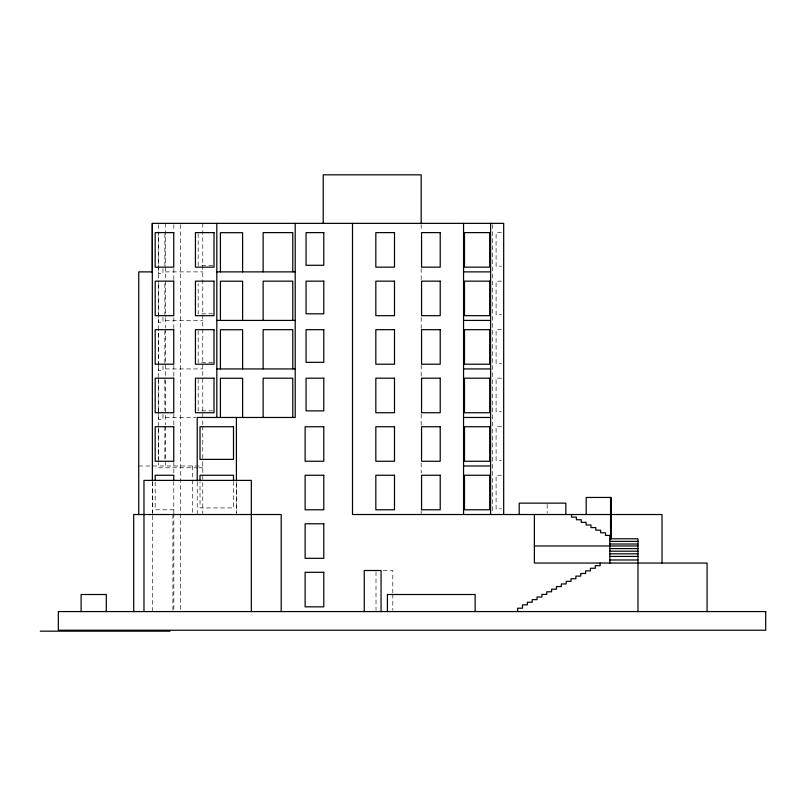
<?xml version="1.0" encoding="UTF-8"?>
<svg xmlns="http://www.w3.org/2000/svg" width="806" height="806" viewBox="0 0 806 806"><rect width="100%" height="100%" fill="white"/><g stroke="black" fill="none" stroke-linecap="round" stroke-linejoin="round"><path stroke-width="0.6" stroke-dasharray="4.03 3.02" d="M501.513 232.622L496.093 232.622L496.093 266.222L501.513 266.222M212.794 265.285L198.155 265.285L198.155 233.881M165.371 271.884L202.769 271.884M501.513 281.153L496.093 281.153L496.093 314.753L501.513 314.753M212.794 313.816L198.155 313.816L198.155 283.662M165.371 320.415L202.769 320.415M501.513 329.684L496.093 329.684L496.093 363.274L501.513 363.274M212.794 362.337L198.155 362.337L198.155 330.934M165.371 368.936L202.769 368.936M501.513 378.205L496.093 378.205L496.093 411.806L501.513 411.806M212.794 410.869L198.155 410.869L198.155 379.465M165.371 417.468L195.999 417.468M501.513 426.737L496.093 426.737L496.093 460.327L501.513 460.327M138.733 465.989L202.769 465.989M197.823 467.792L158.308 467.792L158.308 462.775M199.022 467.792L202.769 467.792M501.513 475.258L496.093 475.258L496.093 508.858L501.513 508.858M173.753 509.785L155.175 509.785L155.175 481.424M383.203 570.507L392.804 570.507L392.804 592.904M152.364 481.887L152.374 513.261M547.183 504.274L547.183 513.382M492.476 224.602L492.476 513.271M421.185 224.612L421.185 230.889M421.185 268.539L421.185 279.833M421.185 317.483L421.185 328.777M421.185 365.168L421.185 376.473M421.185 414.123L421.185 425.417M421.185 463.067L421.185 473.102M421.185 510.752L421.185 514.52M392.804 594.153L392.804 610.323M376.009 571.756L376.009 610.323M236.41 482.169L236.41 513.271L236.359 480.386M233.498 481.545L233.498 507.921L200.019 507.921L200.019 481.545M202.769 223.363L202.769 327.881M202.769 329.12L202.769 424.933M202.769 426.173L202.769 514.52M197.218 482.169L197.218 514.52M192.503 465.989L192.503 514.52M180.534 224.612L180.534 611.573M173.834 224.602L173.834 230.899M173.834 268.589L173.834 280.599M173.834 317.584L173.834 328.888M173.834 365.209L173.834 376.634M173.834 413.73L173.834 425.628M173.834 462.07L173.834 473.454M173.753 481.424L173.834 513.271M173.834 513.573L173.834 611.573M172.907 514.52L172.907 610.343M165.371 223.363L165.371 265.668M165.371 266.907L165.371 316.677M165.371 317.927L165.371 327.881M165.371 329.12L165.371 378.891M165.371 380.14L165.371 424.933M165.371 426.173L165.371 467.792M164.847 233.871L164.847 266.222M164.847 283.641L164.847 314.753M164.847 330.923L164.847 363.274M164.847 379.455L164.847 410.556M164.847 426.737L164.847 459.088M162.973 268.71L162.973 273.687L158.581 273.687L158.581 232.622M162.973 317.242L162.973 322.219L158.581 322.219L158.581 281.153M162.973 365.763L162.973 370.74L158.581 370.74L158.581 329.684M162.973 414.294L162.973 419.271L158.581 419.271L158.581 411.806M158.581 378.205L158.581 410.556M158.581 427.976L158.581 459.088M158.308 224.612L158.308 282.271M158.308 283.531L158.308 365.007M158.308 366.256L158.308 378.79M158.308 380.049L158.308 461.526M152.374 481.484L152.294 513.271M152.294 515.679L152.294 611.573"/><path stroke-width="1.21" d="M152.304 272.307L152.294 223.363L503.679 223.363L503.679 514.52M152.374 271.884L138.733 271.884L138.733 514.52M216.814 271.884L295.208 271.884M463.551 271.884L490.612 271.884M216.814 320.415L295.208 320.415M463.551 320.415L490.612 320.415M216.814 368.936L295.208 368.936M463.551 368.936L490.612 368.936M463.551 417.468L490.612 417.468M463.551 465.989L490.612 465.989M610.545 535.426L605.508 535.426L605.508 532.806L600.661 532.806L600.661 530.197L595.805 530.197L595.805 527.587L590.949 527.587L590.949 524.968L586.103 524.968L586.103 522.359L581.247 522.359L581.247 519.739L576.391 519.739L576.391 517.13L571.545 517.13L571.545 514.52M609.85 538.781L637.979 538.781L637.979 611.573M609.85 541.39L637.979 541.39M609.85 544.01L637.979 544.01M534.388 545.974L637.979 545.974M609.85 548.594L637.979 548.594M609.85 551.203L637.979 551.203M609.85 553.813L637.979 553.813M609.85 556.432L637.979 556.432M609.85 559.979L637.979 559.979M40.3 631.169L170.016 631.169M707.084 611.573L707.084 563.041L534.388 563.041L534.388 514.52M662.028 563.041L662.028 514.52L352.504 514.52L352.504 223.363M610.918 538.781L610.918 497.453L586.204 497.453L586.204 514.52M610.706 497.453L610.777 539.405M610.555 497.453L610.545 538.781M609.85 535.426L609.85 563.041M600.148 563.041L600.148 565.661L595.291 565.661L595.291 568.27L590.435 568.27L590.435 570.88L585.589 570.88L585.589 573.499L580.733 573.499L580.733 576.109L575.877 576.109L575.877 578.718L571.031 578.718L571.031 581.338L566.175 581.338L566.175 583.947L561.319 583.947L561.319 586.556L556.472 586.556L556.472 589.176L551.616 589.176L551.616 591.785L546.76 591.785L546.76 594.405L541.914 594.405L541.914 597.014L537.058 597.014L537.058 599.624L532.202 599.624L532.202 602.243L527.356 602.243L527.356 604.853L522.5 604.853L522.5 608.208L517.643 608.208L517.643 611.573M565.842 514.52L565.842 503.135L519.215 503.135L519.215 514.52M490.612 223.363L490.612 514.52M475.137 611.573L475.137 594.506L387.414 594.506L387.414 611.573M463.551 223.363L463.551 514.52M421.185 223.363L421.185 174.831L323.216 174.831L323.216 223.363M381.057 611.573L381.057 570.507L364.262 570.507L364.262 611.573M295.208 223.363L295.208 417.468L197.218 417.468L197.218 480.92M292.78 271.824L292.78 232.622L263.129 232.622L263.129 271.824M292.78 320.345L292.78 281.153L263.129 281.153L263.129 320.345M292.78 368.876L292.78 329.684L263.129 329.684L263.129 368.876M292.78 417.468L292.78 378.205L263.129 378.205L263.129 417.397M281.203 611.573L281.203 514.52L133.705 514.52L133.705 611.573M251.341 611.573L251.341 480.386L143.972 480.386L143.972 611.573M242.606 271.884L242.606 232.692L220.421 232.692L220.421 271.884M242.606 320.415L242.606 281.213L220.421 281.213L220.421 320.415M242.606 368.936L242.606 329.745L220.421 329.745L220.421 368.936M242.606 417.468L242.606 378.266L220.421 378.266L220.421 417.468M236.41 417.468L236.41 480.92M233.498 480.285L233.498 475.258L200.019 475.258L200.019 480.285M216.814 223.363L216.814 417.468M173.753 480.195L173.753 475.258L155.175 475.258L155.175 480.195M152.294 223.363L152.374 480.628M106.301 611.573L106.301 594.506L81.104 594.506L81.104 611.573M173.753 232.622L155.175 232.622L155.175 267.159L173.753 267.159L173.753 232.622M214.013 232.622L195.435 232.622L195.435 267.159L214.013 267.159L214.013 232.622M323.79 232.622L306.058 232.622L306.058 265.285L323.79 265.285L323.79 232.622M394.497 232.622L375.828 232.622L375.828 267.159L394.497 267.159L394.497 232.622M440.217 232.622L421.558 232.622L421.558 267.159L440.217 267.159L440.217 232.622M489.685 232.622L464.488 232.622L464.488 267.159L489.685 267.159L489.685 232.622M173.753 281.153L155.175 281.153L155.175 315.68L173.753 315.68L173.753 281.153M214.013 281.153L195.435 281.153L195.435 315.68L214.013 315.68L214.013 281.153M323.79 281.153L306.058 281.153L306.058 313.816L323.79 313.816L323.79 281.153M394.497 281.153L375.828 281.153L375.828 315.68L394.497 315.68L394.497 281.153M440.217 281.153L421.558 281.153L421.558 315.68L440.217 315.68L440.217 281.153M489.685 281.153L464.488 281.153L464.488 315.68L489.685 315.68L489.685 281.153M173.753 329.684L155.175 329.684L155.175 364.211L173.753 364.211L173.753 329.684M214.013 329.684L195.435 329.684L195.435 364.211L214.013 364.211L214.013 329.684M323.79 329.684L306.058 329.684L306.058 362.337L323.79 362.337L323.79 329.684M394.497 329.684L375.828 329.684L375.828 364.211L394.497 364.211L394.497 329.684M440.217 329.684L421.558 329.684L421.558 364.211L440.217 364.211L440.217 329.684M489.685 329.684L464.488 329.684L464.488 364.211L489.685 364.211L489.685 329.684M173.753 378.205L155.175 378.205L155.175 412.732L173.753 412.732L173.753 378.205M214.013 378.205L195.435 378.205L195.435 412.732L214.013 412.732L214.013 378.205M323.79 378.205L306.058 378.205L306.058 410.869L323.79 410.869L323.79 378.205M394.497 378.205L375.828 378.205L375.828 412.732L394.497 412.732L394.497 378.205M440.217 378.205L421.558 378.205L421.558 412.732L440.217 412.732L440.217 378.205M489.685 378.205L464.488 378.205L464.488 412.732L489.685 412.732L489.685 378.205M173.753 426.737L155.175 426.737L155.175 461.264L173.753 461.264L173.753 426.737M233.498 426.737L200.019 426.737L200.019 459.39L233.498 459.39L233.498 426.737M323.79 426.737L305.121 426.737L305.121 461.264L323.79 461.264L323.79 426.737M394.497 426.737L375.828 426.737L375.828 461.264L394.497 461.264L394.497 426.737M440.217 426.737L421.558 426.737L421.558 461.264L440.217 461.264L440.217 426.737M489.685 426.737L464.488 426.737L464.488 461.264L489.685 461.264L489.685 426.737M323.79 475.258L305.121 475.258L305.121 509.785L323.79 509.785L323.79 475.258M394.497 475.258L375.828 475.258L375.828 509.785L394.497 509.785L394.497 475.258M440.217 475.258L421.558 475.258L421.558 509.785L440.217 509.785L440.217 475.258M489.685 475.258L464.488 475.258L464.488 509.785L489.685 509.785L489.685 475.258M323.79 523.789L305.121 523.789L305.121 558.316L323.79 558.316L323.79 523.789M323.79 572.31L305.121 572.31L305.121 606.837L323.79 606.837L323.79 572.31M765.7 611.573L58.334 611.573L58.334 630.232L765.7 630.232L765.7 611.573"/></g></svg>
